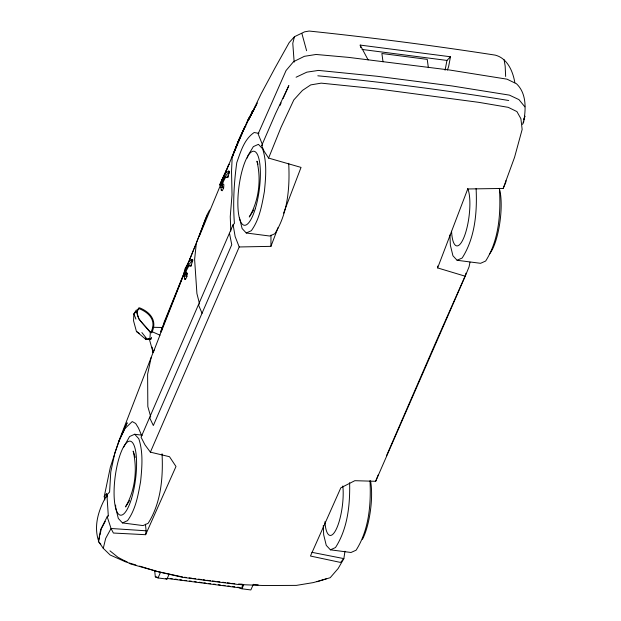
<?xml version="1.0" encoding="UTF-8"?>
<svg xmlns="http://www.w3.org/2000/svg" width="621" height="621" viewBox="0 0 621 621"><rect width="100%" height="100%" fill="white"/><g stroke="black" fill="none" stroke-linecap="round" stroke-linejoin="round"><path stroke-width="0.93" d="M141.735 435.756L138.506 428.094L135.673 423.46L132.242 421.558L125.139 428.366L119.931 438.853L114.877 452.787L110.771 471.944L109.591 492.026L107.34 494.417L107.177 498.834L108.295 515.601L107.185 516.703L111.05 528.494L113.387 533.035L145.632 534.704L175.991 466.495L169.502 456.714L150.383 452.15L239.217 246.972L270.935 246.351L270.973 235.118M470.004 262.147L469.057 266.867L465.214 276.213L437.626 267.923L437.634 266.052M136.387 309.926L133.872 313.815L133.546 320.801L136.441 331.459L146.082 339.578L146.913 338.934L149.878 338.864L150.352 332.336C145.741 325.404 136.923 320.49 136.837 311.3L138.724 307.938L139.624 307.837C150.429 312.138 157.633 320.979 151.71 332.724L150.352 332.336M185.369 274.56L185.555 272.231L187.177 273.201L186.913 276.516L185.586 279.279L184.662 279.054C183.094 272.495 187.115 265.943 191.664 261.48L191.804 259.679L192.727 259.904L191.121 265.974L188.784 265.998L186.587 270.166L185.369 274.56L186.913 276.516L184.142 275.856M191.245 264.313L191.121 265.974L188.349 265.307M222.085 185.997L222.264 183.669L223.886 184.639L223.63 187.953L220.859 187.294C221.65 181.767 224.266 176.706 228.381 172.917L228.52 171.117L229.444 171.342L227.829 177.412L225.501 177.443L223.304 181.604L222.085 185.997L223.63 187.953M227.961 175.751L227.829 177.412L225.058 176.752M183.754 274.071L185.074 268.614L187.953 263.529M220.463 185.508L221.79 180.051L224.67 174.967M505.968 180.672L505.781 182.372L503.189 188.442L467.729 188.978L437.626 267.923M145.632 534.704L146.09 530.792L145.454 524.202M242.454 584.796L241.988 588.126L167.026 578.423M344.973 551.231L343.848 558.613L338.173 568.487L330.209 577.693L316.943 581.753M104.794 499.913L104.235 496.575L110.29 467.489L118.448 442.206L153.139 352.371M360.723 47.631L360.196 45.085L450.473 56.767L448.579 66.773L447.399 70.033M465.921 273.178L465.579 274.994L435.67 342.606M445.071 70.235L446.957 60.431L450.473 56.767M125.815 561.966L110.142 554.995L103.272 548.327L98.39 541.403L100.703 529.465L107.185 516.703M523.503 122.935C525.863 109.894 527.019 93.74 516.493 83.765L507.015 79.17L449.751 70.033L348.466 57.365L316.097 54.469L304.368 56.317L293.523 61.689L286.064 70.53L258.126 133.903L262.303 144.274M151.136 357.688L147.612 374.23L147.829 406.561L150.701 416.714L149.56 417.568L141.06 437.215L144.98 444.838L150.383 452.15M99.601 536.723L98.646 541.139C93.197 525.094 99.018 508.366 107.34 494.417M99.981 534.953L101.316 528.774M103.272 548.327L105.679 538.407L111.05 528.494L146.09 530.792M514.84 82.702C512.993 71.438 507.411 58.195 495.224 55.129C433.404 45.558 371.342 37.539 309.126 31.05L304.608 31.834L294.478 36.693L292.786 43.276L294.16 62.154M150.934 332.227C156.671 320.964 149.591 312.906 139.368 308.769L138.654 308.847L136.892 311.99L138.801 318.946L149.909 331.932L151.71 332.724M185.12 270.251L188.605 262L191.804 259.679M221.829 181.689L222.559 179.05M522.579 124.479L523.363 121.7M523.883 119.853L524.924 116.15L523.744 119.775M149.102 338.344L153.162 352.627L159.946 335.154L162.314 327.484L152.704 327.283M123.734 447.05L129.579 436.532L134.656 434.25L142.139 435.22M247.212 158.044L248.128 155.289L253.36 146.61L258.437 144.328L262.59 148.792C267.131 162.593 265.804 177.311 264.399 191.516C261.93 205.062 259.578 219.283 251.326 230.709L246.25 232.991L242.105 228.528L239.512 217.987M154.07 349.965L153.162 352.627L152.106 347.139M186.595 274.909L187.177 273.201M145.275 337.94L146.082 339.578L151.004 339.004L151.594 337.366M503.189 188.442L514.553 157.33L522.16 129.432L520.887 118.689L516.928 111.586L508.273 107.348L478.853 102.349L377.879 88.943L321.212 83.144L310.733 84.898L302.443 90.425L293.842 99.888L281.127 127.119L268.606 158.083L301.038 167.406L283.587 213.158M270.935 246.351L278.115 227.511M162.811 326.685L184.282 272.914M184.887 271.765L161.134 332.072L164.13 322.229L184.817 271.253M188.078 263.677L205.101 220.952M311.851 552.31L343.848 558.613L340.541 562.432L310.461 556.036L340.82 487.827L354.824 480.693L375.666 481.298L378.173 475.011M160.614 331.661L162.314 327.484M186.269 267.705L193.511 250.007M221.464 182.768L199.194 236.539L206.909 215.06L209.626 210.007M224.429 175.603L236.834 144.817L242.601 132.389M189.397 260.548L190.492 257.894M247.802 121.336L249.758 116.639L247.205 121.406L233.884 153.053L239.419 138.467L244.798 127.623M229.498 233.294L231.749 244.736L153.333 425.525L149.56 417.568L233.1 224.724L234.428 223.451C232.805 203.176 234.016 182.791 236.756 162.671C240.676 151.811 244.084 139.352 254.144 132.521L258.91 133.36M221.115 183.979L221.34 183.443M184.406 272.541L184.631 272.006M375.666 481.298L465.214 276.213M268.606 158.083L264.049 151.089L261.674 145.617L275.545 113.635L288.85 85.597L283.06 98.576M386.526 455.705L435.282 343.483M225.33 172.622L226.797 169.277M227.891 166.77L228.994 164.255M154.652 570.319L155.32 576.862L158.037 577.941L160.536 572.267M158.037 577.941L166.964 579.098L169.106 574.231M239.209 587.722L241.926 588.793L243.711 584.741M253.36 584.276L250.853 589.95L241.926 588.793M279.97 105.492L281.127 102.9M118.448 442.206L127.15 422.808L121.359 435.049M193.868 249.122L195.39 245.761M224.965 173.461L219.609 185.136L228.885 164.278M250.247 116.306L252.514 111.477L247.717 120.218M249.696 117.439L252.514 111.477M223.296 188.644L222.302 190.717L221.379 190.492L220.859 187.294M245.21 126.793L247.476 122.112M228.769 172.716L229.444 171.342M192.052 261.278L192.727 259.904M254.331 108.822L248.198 120.715L261.169 93.748L275.126 67.751L289.207 42.554L294.478 36.693M255.208 107.123L256.085 105.423M207.111 215.867L205.326 219.275L196.337 243.191L194.614 259.399L196.919 293.593L199.613 304.15M223.001 178.219L225.322 173.438L228.52 171.117M101.759 527.951L105.244 521.361M107.425 517.246L108.295 515.601M250.449 115.785L256.085 105.376M256.52 104.576L257.42 102.962M253.764 210.007L249.269 217.008C258.949 200.614 261.371 179.601 256.939 161.181L257.994 164.255M129.548 500.642L125.481 506.93C135.161 490.543 137.583 469.523 133.158 451.11L134.47 454.952M233.255 155.421L232.207 156.958L231.532 171.28L232.029 194.73L230.251 216.613L230.795 231.059M104.235 496.575L106.665 493.385L106.812 496.094M253.508 110.142L251.784 112.292L253.756 110.096M105.632 497.732L107.355 495.605M136.837 311.3L133.872 313.815L135.929 319.101M261.674 145.617L262.605 145.081M296.093 77.229L306.813 72.16L318.495 70.414L377.172 76.274L452.15 85.977L509.406 95.122L518.939 99.608L524.846 106.828M449.922 234.955L450.365 245.272L452.95 255.805L457.103 260.277L462.179 257.994C475.143 237.633 477.246 212.079 476.105 188.489M115.607 505.098L115.731 507.916L118.316 518.45L122.469 522.921L127.546 520.631C135.797 509.212 138.149 494.991 140.618 481.438C142.023 467.24 143.35 452.515 138.801 438.721L134.656 434.25M323.285 525.451L323.681 534.821L326.266 545.362L330.419 549.826L335.495 547.543C347.682 528.587 350.143 504.811 349.623 482.727M326.235 578.826L313.442 582.576L296.403 585.386L263.909 585.533L238.363 584.516L210.348 581.031L182.458 577.282L158.976 571.957L130.41 563.899L117.943 557.278L109.971 550.843M238.511 584.035L242.26 584.182M254.431 584.679L258.173 584.835M317.812 75.801C381.69 81.91 445.404 90.107 508.723 100.509M210.503 580.751L206.777 580.27M212.366 580.977L215.169 581.326M217.04 581.551L219.834 581.893M222.636 582.242L225.439 582.583M227.309 582.808L230.104 583.158M231.975 583.383L234.777 583.724M149.878 338.864L151.004 339.004M362.035 49.447L446.957 60.431M246.25 232.991L269.739 236.027L274.816 233.744C287.95 213.112 289.929 187.2 288.703 163.307M457.103 260.277L480.584 263.312L485.661 261.03C498.966 240.117 500.829 213.841 499.509 189.653M122.469 522.921L143.055 525.583L148.132 523.301C161.095 502.94 163.199 477.386 162.058 453.796M330.419 549.826L351.005 552.488L356.081 550.206C369.053 529.853 371.148 504.299 370.007 480.701M170.278 578.493L172.196 578.741M175.083 579.114L177.008 579.362M179.888 579.735L181.813 579.983M184.693 580.356L186.618 580.604M189.498 580.977L191.423 581.225M194.303 581.598L196.228 581.846M199.108 582.219L201.996 582.591M203.913 582.84L205.838 583.096M208.718 583.468L210.643 583.717M213.523 584.089L215.448 584.338M218.328 584.71L220.253 584.959M223.133 585.331L225.058 585.58M227.938 585.952L229.863 586.201M232.743 586.573L234.668 586.822M237.548 587.194L239.473 587.443M155.32 576.862L157.105 577.095M182.597 576.971L156.981 571.405L139.554 566.104M184.46 577.227L186.316 577.483M189.11 577.864L191.897 578.244M193.76 578.493L195.615 578.749M198.41 579.129L201.196 579.509M203.051 579.758L204.914 580.014M228.59 171.66L229.514 171.885M228.381 172.917L229.304 173.143M191.881 260.222L192.805 260.447M191.664 261.48L192.588 261.705M129.463 563.037L135.883 564.986M165.605 578.555L166.964 579.098M124.611 560.957L127.033 561.997M151.508 331.435L159.946 335.154M136.441 331.459L139.508 333.524M98.39 541.403L100.85 544.213M141.883 332.569L146.913 338.934M368.121 59.919L360.196 45.085M198.495 304.942L202.089 313.31M239.217 246.972L235.157 236.601L233.1 224.724M306.611 50.728L301.899 33.557M134.734 455.721L135.153 457.444M504.105 59.725L505.16 66.043L505.657 76.484M428.366 67.658L427.232 59.368L381.884 53.499L383.017 61.789M221.301 189.948L221.379 190.492M185.586 279.279L184.592 278.511L184.662 279.054M370.551 481.05A37.314 10.27 -82.6 0 1 362.431 539.323M342.831 485.987A30.507 8.399 -82.6 0 1 336.077 529.589A30.507 8.399 -82.6 0 1 324.93 521.733M499.253 188.303A37.314 10.27 -82.6 0 1 499.765 223.149A37.314 10.27 -82.6 0 1 489.55 253.904M467.66 188.45A30.507 8.399 -82.6 0 1 464.469 236.089A30.507 8.399 -82.6 0 1 451.56 231.253M238.332 141.091L232.207 156.958L238.363 141.091L244.457 127.499L245.722 126.156L244.457 127.499L238.332 141.091M131.481 498.702A37.314 10.27 -82.6 0 0 130.402 441.213A37.314 10.27 -82.6 0 0 114.085 494.58A37.314 10.27 -82.6 0 0 131.481 498.702M255.27 208.772A37.314 10.27 -82.6 0 0 254.183 151.291A37.314 10.27 -82.6 0 0 237.866 204.658A37.314 10.27 -82.6 0 0 255.27 208.772"/></g></svg>
